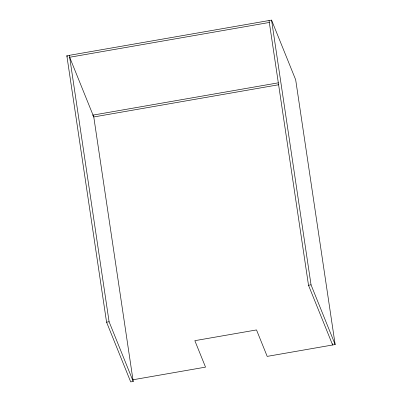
<?xml version="1.0" encoding="UTF-8"?>
<svg xmlns="http://www.w3.org/2000/svg" width="402" height="402" viewBox="0 0 402 402"><rect width="100%" height="100%" fill="white"/><g stroke="black" fill="none" stroke-linecap="round" stroke-linejoin="round"><path stroke-width="0.6" d="M93.49 115.027L133.218 381.458L130.69 381.9L106.57 322.198L66.843 55.767L271.561 20.1L295.681 79.802L335.157 344.544L267.199 356.383L256.511 329.931L194.839 340.675L205.533 367.132L132.967 379.769M269.32 22.467L69.657 57.255L93.777 116.957L278.606 84.757M92.48 115.203L278.32 82.827M269.033 20.542L308.51 285.284L311.037 284.842L335.157 344.544M106.57 322.198L109.098 321.761L133.218 381.458M308.51 285.284L332.63 344.986L332.449 343.745M66.843 55.767L67.31 56.928M271.561 20.1L311.037 284.842M69.37 55.325L109.098 321.761"/></g></svg>
